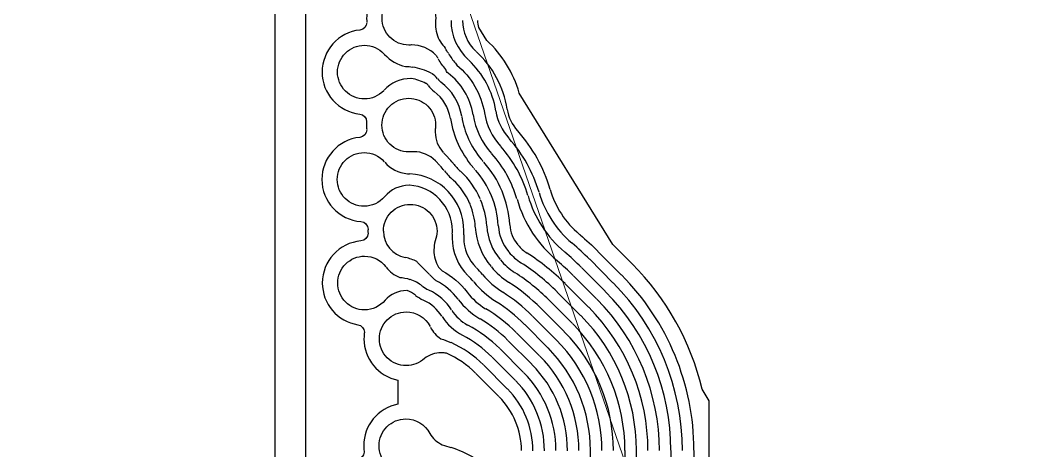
# Model space of a CAD drawing. Extents: x 1548 to 1929, y -174 to 95.
# Drawn here: x 1582.44 to 1589.17, y 48.82 to 51.67 of the extents above; entities that cross this region are included whole.
import ezdxf

# ---------------------------------------------------------------- set-up
doc = ezdxf.new("R2010")
doc.units = 0
doc.layers.add('gbr-dxf_layer0', color=7, linetype='Continuous')
doc.layers.add('gbr-outline-dxf_layer1', color=2, linetype='Continuous')
doc.layers.add('備註', color=1, linetype='Continuous', lineweight=5)

msp = doc.modelspace()

# ---------------------------------------------------------------- linework, layer by layer
at = {"layer": 'gbr-dxf_layer0'}
for p, q in [((1585.218, 50.7116), (1585.1876, 50.7433)), ((1585.4173, 50.4564), (1585.415, 50.4622)), ((1586.2653, 50.144), (1586.4198, 49.9889)), ((1585.1494, 49.9903), (1585.0694, 50.0703)), ((1586.3647, 49.9362), (1586.2102, 50.0913)), ((1586.1559, 50.0375), (1586.3119, 49.8813)), ((1586.048, 49.9298), (1586.2028, 49.7747)), ((1586.256, 49.8294), (1586.1032, 49.9825)), ((1586.15, 49.7197), (1585.9952, 49.8748)), ((1585.94, 49.8221), (1586.096, 49.6659)), ((1586.0401, 49.6141), (1585.8873, 49.7671)), ((1585.933, 49.5055), (1585.7802, 49.6586)), ((1585.8321, 49.7144), (1585.9881, 49.5582)), ((1585.7261, 49.6044), (1585.8788, 49.4516)), ((1585.8261, 49.3966), (1585.6702, 49.5525)), ((1585.6162, 49.4985), (1585.7721, 49.3426)), ((1585.5082, 49.3906), (1585.6642, 49.2346)), ((1585.7162, 49.2907), (1585.5635, 49.4435)), ((1585.6091, 49.1819), (1585.4564, 49.3347)), ((1586.2153, 47.0739), (1586.2153, 48.8241)), ((1586.4439, 48.8243), (1586.4439, 47.0711)), ((1586.5201, 47.0705), (1586.5201, 48.8246)), ((1586.7487, 48.8249), (1586.7487, 47.0973)), ((1586.9011, 48.8252), (1586.9011, 47.0962))]:
    msp.add_line(p, q, dxfattribs=at)
at = {"layer": 'gbr-dxf_layer0', "linetype": 'Continuous'}
for points in [[(1584.4686, 52.1312, 0.331268), (1584.668, 51.8633, -0.330615), (1584.7402, 51.7659, -0.051613), (1584.7381, 51.7451, 0.051258), (1584.7322, 51.6882, 0.021229), (1584.7333, 51.6646)], [(1584.8343, 51.6882, -0.414223), (1585.0121, 51.866, -0.414223), (1585.1899, 51.6882, -0.015545), (1585.1895, 51.6773, -0.044043), (1585.1894, 51.6706, 0.025203), (1585.1883, 51.6479)], [(1584.3296, 45.105, -0.01422), (1584.3299, 45.115), (1584.3299, 51.7368)], [(1585.0279, 51.5111, -0.022428), (1585.0121, 51.5104, -0.414223), (1584.8343, 51.6882)], [(1584.7335, 51.6603, -0.383606), (1584.688, 51.6098, 0.383917), (1584.4373, 51.3314, 0.382605), (1584.6868, 51.0532, -0.382528), (1584.7321, 51.0026)], [(1585.1883, 51.6466, 0.134573), (1585.2207, 51.531, -0.025905), (1585.2526, 51.4894)], [(1587.0035, 47.0964, 0.018801), (1587.003, 47.1068), (1587.003, 49.1538), (1586.955, 49.2316, 0.138177), (1586.492, 50.0609), (1586.3629, 50.1904), (1585.7439, 51.1927, 0.136859), (1585.5285, 51.5414), (1585.4757, 51.6268, -0.066155), (1585.4695, 51.6731)], [(1584.5394, 51.3313, -0.414223), (1584.7172, 51.5091, -0.207659), (1584.8471, 51.4528, -0.040642), (1584.8515, 51.4485, 0.168956), (1584.9906, 51.3692, -0.029874), (1585.0369, 51.3647)], [(1585.4378, 51.0492, 0.193047), (1585.2719, 51.3248, -0.195647), (1585.2562, 51.3488, -0.041548), (1585.2078, 51.4177)], [(1585.2749, 51.4539, 0.045541), (1585.3209, 51.3904, -0.105775), (1585.3292, 51.3768, -0.184996), (1585.5128, 51.0628)], [(1584.8454, 51.2081, -0.204053), (1584.7172, 51.1535, -0.414223), (1584.5394, 51.3313)], [(1584.8333, 50.9803, -0.414223), (1585.0111, 51.1581, -0.414223), (1585.1889, 50.9803, -0.020921), (1585.1883, 50.9656, -0.043945), (1585.1881, 50.959, 0.030456), (1585.1866, 50.9348)], [(1584.7327, 50.9493, -0.385195), (1584.687, 50.8988, 0.384677), (1584.4356, 50.6204)], [(1584.732, 50.9991, 0.016938), (1584.7312, 50.9803, 0.023505), (1584.7325, 50.9542)], [(1585.043, 50.8041, 0.015855), (1585.0305, 50.8036, -0.027477), (1585.0111, 50.8025, -0.414223), (1584.8333, 50.9803)], [(1584.5376, 50.6204, -0.414223), (1584.7154, 50.7982, -0.215405), (1584.8489, 50.7379)], [(1584.8518, 50.7348, 0.20483), (1585.0027, 50.6585, -0.009341), (1585.0166, 50.658)], [(1585.2428, 50.7961, -0.019393), (1585.2446, 50.7939), (1585.2719, 50.7655)], [(1584.4356, 50.6204, 0.392313), (1584.6944, 50.3413, -0.392853), (1584.7414, 50.2907)], [(1584.8508, 50.5051, -0.219742), (1584.7154, 50.4426, -0.414223), (1584.5376, 50.6204)], [(1585.9485, 50.5533, 0.148092), (1586.141, 50.2582, -0.048844), (1586.1466, 50.2534, -0.0223), (1586.2642, 50.1451)], [(1584.8432, 50.2775, -0.414223), (1585.021, 50.4553, -0.414223), (1585.1988, 50.2775, -0.093315), (1585.1866, 50.2129, 0.066908), (1585.1781, 50.1536)], [(1584.7414, 50.2639, -0.389834), (1584.6949, 50.2133, 0.389683), (1584.4386, 49.9344, 0.368767), (1584.6746, 49.658, -0.368955), (1584.7175, 49.6078, -0.033462), (1584.717, 49.6011, 0.031705), (1584.7147, 49.5658)], [(1584.7414, 50.2887, 0.010214), (1584.7411, 50.2775, 0.010434), (1584.7414, 50.2661)], [(1585.1781, 50.1514, 0.131385), (1585.2081, 50.0393), (1585.2329, 50.0144, -0.107761), (1585.398, 49.8744)], [(1584.5407, 49.9344, -0.414223), (1584.7185, 50.1122, -0.235031), (1584.8603, 50.0416)], [(1585.0682, 50.0714, -0.005635), (1585.0639, 50.0758, 0.087685), (1584.9904, 50.1023)], [(1584.8623, 50.0392, 0.148028), (1584.9513, 49.9719, -0.063529), (1585.0189, 49.9586)], [(1584.9969, 49.8841, 0.211379), (1584.8547, 49.8201, -0.22166), (1584.7185, 49.7566, -0.414223), (1584.5407, 49.9344)], [(1585.3384, 49.827, 0.110665), (1585.194, 49.9488, -0.087228), (1585.1833, 49.9564), (1585.1505, 49.9891)], [(1584.8167, 49.565, -0.414223), (1584.9945, 49.7428, -0.279376), (1585.1522, 49.6473)], [(1585.1546, 49.643, 0.144906), (1585.225, 49.5657, -0.023845), (1585.2894, 49.5407)], [(1584.7147, 49.5651, 0.356763), (1584.939, 49.2907), (1584.939, 49.1315, 0.358808), (1584.7127, 48.8567)], [(1585.2263, 49.4727, 0.163533), (1585.1153, 49.4345, -0.188964), (1584.9945, 49.3872, -0.414223), (1584.8167, 49.565)], [(1585.4543, 49.3366, 0.09055), (1585.2622, 49.4693, 0.047458), (1585.2275, 49.4726)], [(1584.8148, 48.8567, -0.414223), (1584.9926, 49.0345, -0.279739), (1585.1503, 48.9387, 0.149225), (1585.2337, 48.863, -0.01614), (1585.2909, 48.8457)], [(1584.7127, 48.8567, 0.031479), (1584.715, 48.8216, -0.032321), (1584.7154, 48.8151, -0.367109), (1584.6728, 48.765, 0.366938), (1584.4386, 48.4889, 0.384959), (1584.6903, 48.2105, -0.385528), (1584.7361, 48.1599)], [(1585.1095, 48.7227, -0.181329), (1584.9926, 48.6789, -0.414223), (1584.8148, 48.8567)]]:
    msp.add_lwpolyline(points, format="xyb", dxfattribs=at)
at = {"layer": 'gbr-dxf_layer0'}
for centre, radius, start, end in [((1585.6468, 51.6735), 0.3554, 179.99956, 227.50053), ((1585.6468, 51.6735), 0.2792, 180.26048, 226.95143), ((1585.0296, 51.2839), 0.2271, 44.42339, 90.00132), ((1584.8343, 51.2017), 0.5078, 30.06839, 34.23826), ((1584.8343, 51.2017), 0.4316, 30.42306, 33.76735), ((1585.0111, 50.9809), 0.5848, 9.25781, 47.15276), ((1585.0111, 50.981), 0.661, 9.11846, 47.41969), ((1584.9762, 50.9785), 0.3909, 61.95029, 80.82936), ((1585.027, 51.0452), 0.2437, 90.37619, 137.22926), ((1584.9762, 50.9785), 0.3147, 61.70498, 80.49855), ((1585.103, 51.2148), 0.1228, 36.40069, 61.45317), ((1585.2932, 51.3564), 0.1145, 218.03045, 232.48291), ((1585.103, 51.2148), 0.0466, 38.98054, 59.9889), ((1585.2932, 51.3564), 0.1907, 216.81311, 233.18689), ((1585.0111, 50.9802), 0.2796, 9.17319, 52.79878), ((1585.0111, 50.9802), 0.3558, 9.43562, 53.11163), ((1585.9395, 51.1304), 0.3557, 189.192, 221.8482), ((1585.9395, 51.1304), 0.2795, 189.47159, 222.13154), ((1585.9397, 51.1298), 0.6609, 189.26922, 219.98108), ((1585.9397, 51.1298), 0.5847, 189.13907, 219.82699), ((1585.9395, 51.1302), 0.5082, 189.35034, 221.77316), ((1585.9395, 51.1302), 0.432, 189.16944, 222.10569), ((1585.3862, 50.9348), 0.1996, 180.35587, 222.64431), ((1584.9973, 50.28), 0.9897, 16.11725, 41.95007), ((1584.9973, 50.28), 0.9135, 16.21106, 42.04518), ((1585.0442, 50.6045), 0.1996, 44.09843, 89.99459), ((1584.9975, 50.2799), 0.8369, 16.23605, 41.85427), ((1584.9018, 50.4099), 0.5133, 38.19427, 43.67275), ((1585.711, 50.9364), 0.2851, 219.75511, 221.95778), ((1585.9368, 51.133), 0.5847, 221.79376, 222.31642), ((1584.9974, 50.28), 0.6844, 3.50782, 41.62526), ((1584.9975, 50.2799), 0.7607, 16.12685, 42.05305), ((1584.9018, 50.4099), 0.4371, 38.00439, 43.46605), ((1585.6453, 50.9933), 0.508, 218.4332, 227.82935), ((1585.6453, 50.9933), 0.4318, 218.24134, 227.62032), ((1584.9971, 50.2798), 0.5322, 23.41183, 47.66308), ((1585.711, 50.9363), 0.3613, 220.02092, 221.46775), ((1585.9369, 51.1329), 0.6609, 221.51068, 222.45396), ((1584.9974, 50.28), 0.6082, 3.38195, 41.47313), ((1584.9974, 50.279), 0.3795, 0.00015, 86.64444), ((1584.9971, 50.2798), 0.456, 23.73998, 47.46575), ((1585.0155, 50.3667), 0.2151, 90.34079, 139.75506), ((1584.9974, 50.279), 0.3033, 0.24124, 86.60012), ((1586.5321, 50.7237), 0.6841, 196.13328, 229.97095), ((1584.9973, 50.2791), 0.532, 3.63128, 22.77113), ((1586.5323, 50.7235), 0.8368, 196.22327, 230.19617), ((1586.5323, 50.7235), 0.7606, 196.11498, 230.074), ((1584.9973, 50.2791), 0.4558, 3.46932, 22.57922), ((1585.021, 50.2775), 0.1778, 179.99994, 259.17253), ((1584.9974, 50.279), 0.3033, 356.40286, 0.00747), ((1584.9974, 50.2789), 0.3795, 356.17017, 359.7944), ((1585.908, 50.3344), 0.4565, 183.70392, 219.72288), ((1585.908, 50.3344), 0.3803, 183.51036, 220.0929), ((1585.908, 50.3345), 0.304, 183.81215, 219.60474), ((1585.908, 50.3345), 0.2278, 183.52472, 220.17503), ((1585.6546, 50.2349), 0.3555, 176.1612, 179.95604), ((1585.6547, 50.2352), 0.3555, 180.42584, 225.09541), ((1585.6546, 50.2349), 0.2793, 176.40699, 179.48035), ((1585.6547, 50.2352), 0.2793, 180.00501, 225.37301), ((1584.9915, 48.8803), 1.7181, 44.87641, 50.05576), ((1585.9481, 50.3663), 0.3553, 219.89184, 237.21762), ((1585.9481, 50.3663), 0.2791, 220.43594, 236.91153), ((1584.9943, 48.8775), 1.4891, 45.02809, 57.38457), ((1584.9903, 48.8812), 1.6418, 44.82395, 50.00723), ((1585.948, 50.3661), 0.4314, 220.27965, 237.02), ((1584.9943, 48.8775), 1.4129, 44.96299, 57.31961), ((1584.9903, 48.8812), 1.5656, 44.76593, 49.95022), ((1584.9929, 49.5677), 0.6606, 39.84751, 45.02961), ((1585.948, 50.3662), 0.5076, 219.91953, 237.06523), ((1584.9949, 48.8772), 1.3365, 45.06353, 57.35449), ((1584.9334, 49.7004), 0.272, 51.90319, 71.03871), ((1584.9929, 49.5678), 0.5844, 39.99704, 45.17291), ((1585.9471, 50.3671), 0.6604, 220.06709, 237.25631), ((1585.9471, 50.3671), 0.5842, 220.22334, 237.40048), ((1584.9948, 48.8772), 1.2603, 44.99166, 57.34237), ((1585.2516, 48.8244), 1.5733, 0.02521, 44.90857), ((1585.2516, 48.8244), 1.6495, 0.11204, 44.84964), ((1584.9334, 49.7004), 0.1958, 51.53494, 69.72762), ((1585.2242, 50.0664), 0.1955, 231.53446, 245.38631), ((1584.9945, 49.5653), 0.3558, 32.39337, 64.88904), ((1585.7423, 50.135), 0.4318, 217.34115, 239.126), ((1584.9945, 48.8774), 1.184, 45.11991, 57.32625), ((1585.2516, 48.8243), 1.4971, 0.07638, 44.79936), ((1585.2242, 50.0664), 0.2717, 231.90278, 244.75038), ((1584.9945, 49.5653), 0.2796, 32.11253, 65.36586), ((1585.7423, 50.135), 0.508, 217.53439, 239.32441), ((1584.9945, 48.8774), 1.1078, 44.97973, 57.40661), ((1585.2516, 48.8243), 1.4209, 0.02174, 44.91022), ((1585.5325, 49.9026), 0.2792, 212.05799, 241.98696), ((1584.9946, 48.8773), 1.0315, 44.98742, 59.24249), ((1585.2516, 48.8242), 1.3447, 0.01951, 44.91045), ((1585.5325, 49.9026), 0.3554, 212.33143, 242.29508), ((1584.9948, 48.877), 0.8788, 45.11882, 62.35099), ((1584.9946, 48.8773), 0.9553, 45.15231, 59.14512), ((1585.2516, 48.824), 1.1923, 0.08311, 44.77408), ((1585.2516, 48.8242), 1.2685, 0.12252, 44.83552), ((1585.2516, 48.824), 1.1161, 0.01441, 44.91282), ((1584.9948, 48.8769), 0.7262, 45.24212, 65.88491), ((1584.9948, 48.877), 0.8026, 45.0121, 62.2404), ((1585.2519, 48.8241), 1.0396, 0.00283, 44.82642), ((1585.2519, 48.8241), 0.9634, 0.08177, 44.92072), ((1585.2519, 48.8239), 0.811, 0.00041, 44.81311), ((1585.2519, 48.8239), 0.8872, 0.12607, 44.92349), ((1585.2521, 48.8236), 0.7346, 0.15808, 44.70902), ((1585.2521, 48.8236), 0.6584, 359.99996, 44.93643), ((1585.2522, 48.8233), 0.5821, 359.9998, 44.78587), ((1585.2522, 48.8233), 0.5059, 0.18693, 44.94882), ((1584.9931, 47.9657), 0.9289, 61.40791, 71.13472)]:
    msp.add_arc(centre, radius, start, end, dxfattribs=at)
at = {"layer": 'gbr-outline-dxf_layer1', "linetype": 'Continuous'}
msp.add_lwpolyline([(1584.1264, 43.0766), (1584.1264, 54.6765, -0.414215), (1585.1264, 55.6765), (1606.6575, 55.6765, -0.202321), (1617.474, 51.113, 0.202214), (1618.548, 50.66), (1624.0479, 50.66, 0.202309), (1625.1223, 51.1134, -0.202312), (1635.9384, 55.6765), (1666.9464, 55.6765, -0.414215), (1667.9464, 54.6765), (1667.9464, 43.0766, -0.414215), (1666.9464, 42.0766), (1636.3529, 42.0766, 0.196013), (1634.6051, 41.3639, -0.196007), (1624.0479, 37.0601), (1618.548, 37.0601, -0.196007), (1607.9907, 41.3639, 0.196009), (1606.243, 42.0766), (1585.1264, 42.0766, -0.414215)], format="xyb", close=True, dxfattribs=at)
at = {"layer": '備註', "linetype": 'Continuous'}
msp.add_line((1582.4374, 60.346), (1587.2506, 46.4129), dxfattribs=at)

doc.saveas('drawing.dxf')
